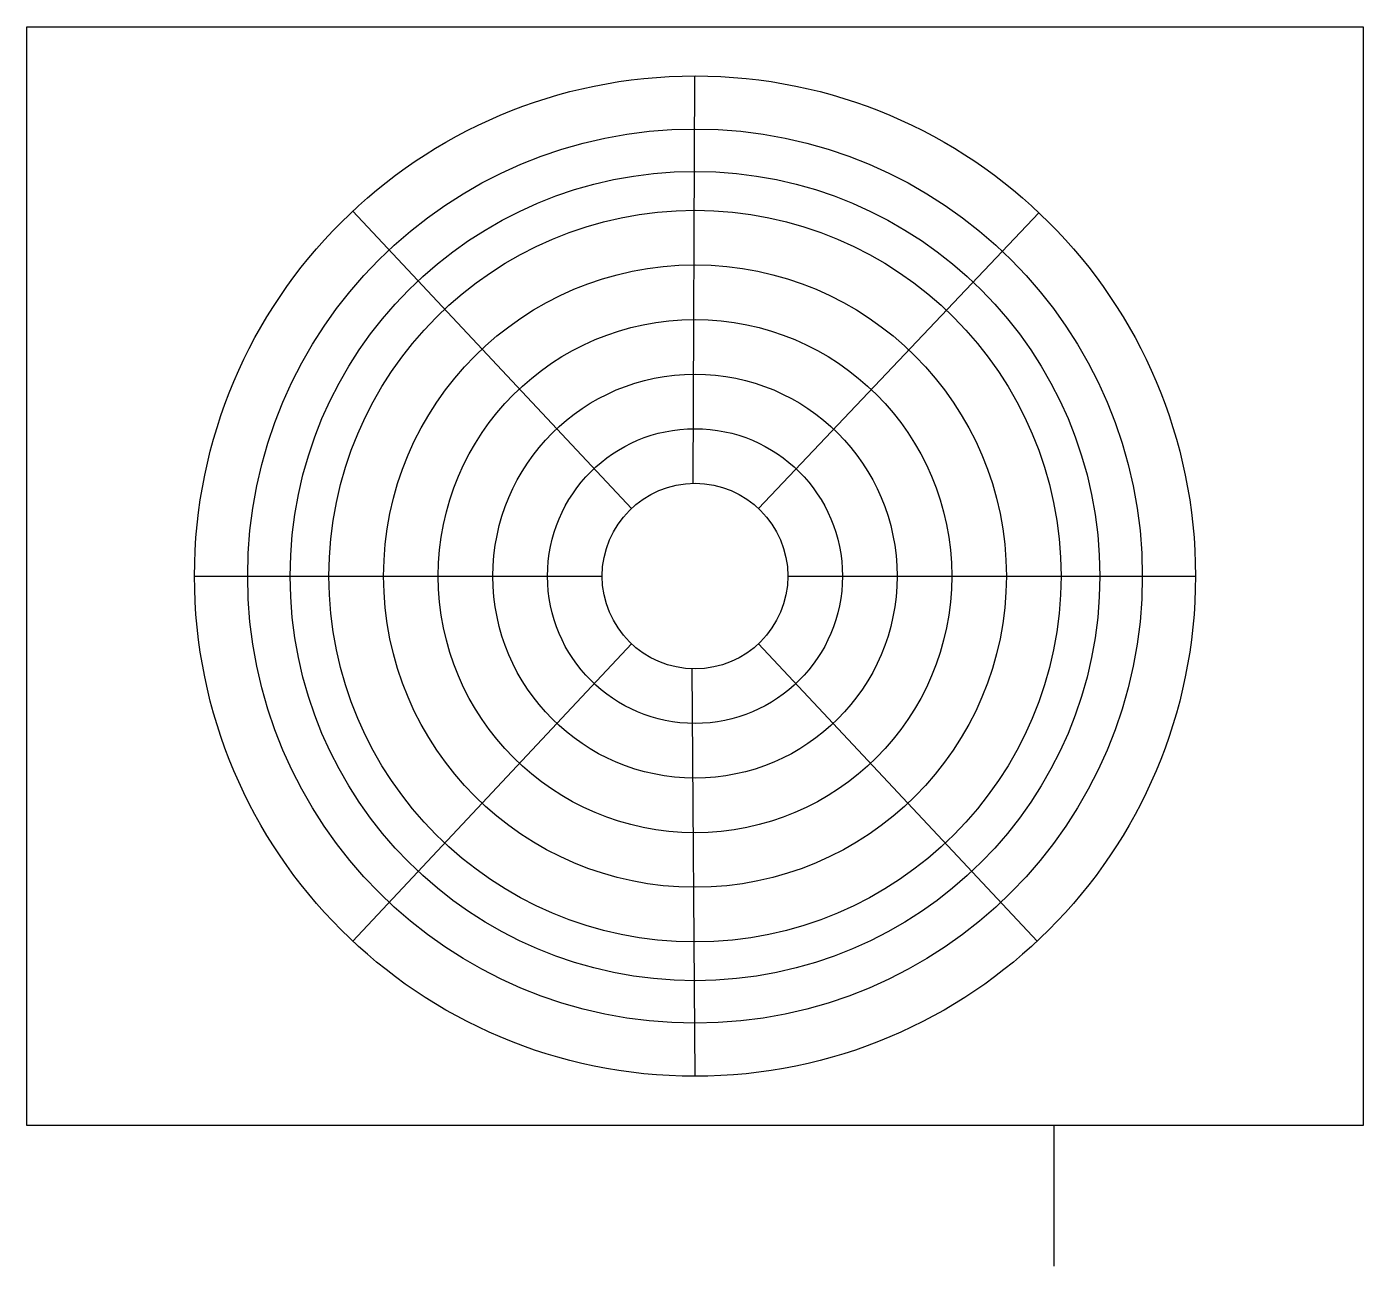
# Model space of a CAD drawing. Header units: millimetres. Extents: x -465 to 465, y -480 to 382.
import ezdxf

# ---------------------------------------------------------------- set-up
doc = ezdxf.new("R2010")
doc.units = ezdxf.units.MM

msp = doc.modelspace()

# ---------------------------------------------------------------- linework, layer by layer
for p, q in [((-464.8, -382.3), (-464.8, 382.3)), ((-464.8, 382.3), (464.8, 382.3)), ((464.8, 382.3), (464.8, -382.3)), ((-1.38, 64.56), (-0.17, 348.09)), ((-238.07, 253.95), (-44.17, 47.11)), ((239.24, 252.85), (44.17, 47.11)), ((-348.09, 0), (-64.57, 0)), ((64.57, 0), (348.09, 0)), ((-44.17, -47.11), (-238.07, -253.95)), ((44.17, -47.11), (238.07, -253.95)), ((0, -348.09), (-2.03, -64.54)), ((464.8, -382.3), (-464.8, -382.3))]:
    msp.add_line(p, q)
at = {"color": 3}
msp.add_line((249.64, -382.3), (249.64, -480.3), dxfattribs=at)
for radius in [348.09, 311.12, 281.59, 254.57, 216.57, 178.57, 140.57, 102.57, 64.57]:
    msp.add_circle((0, 0), radius)

doc.saveas('drawing.dxf')
